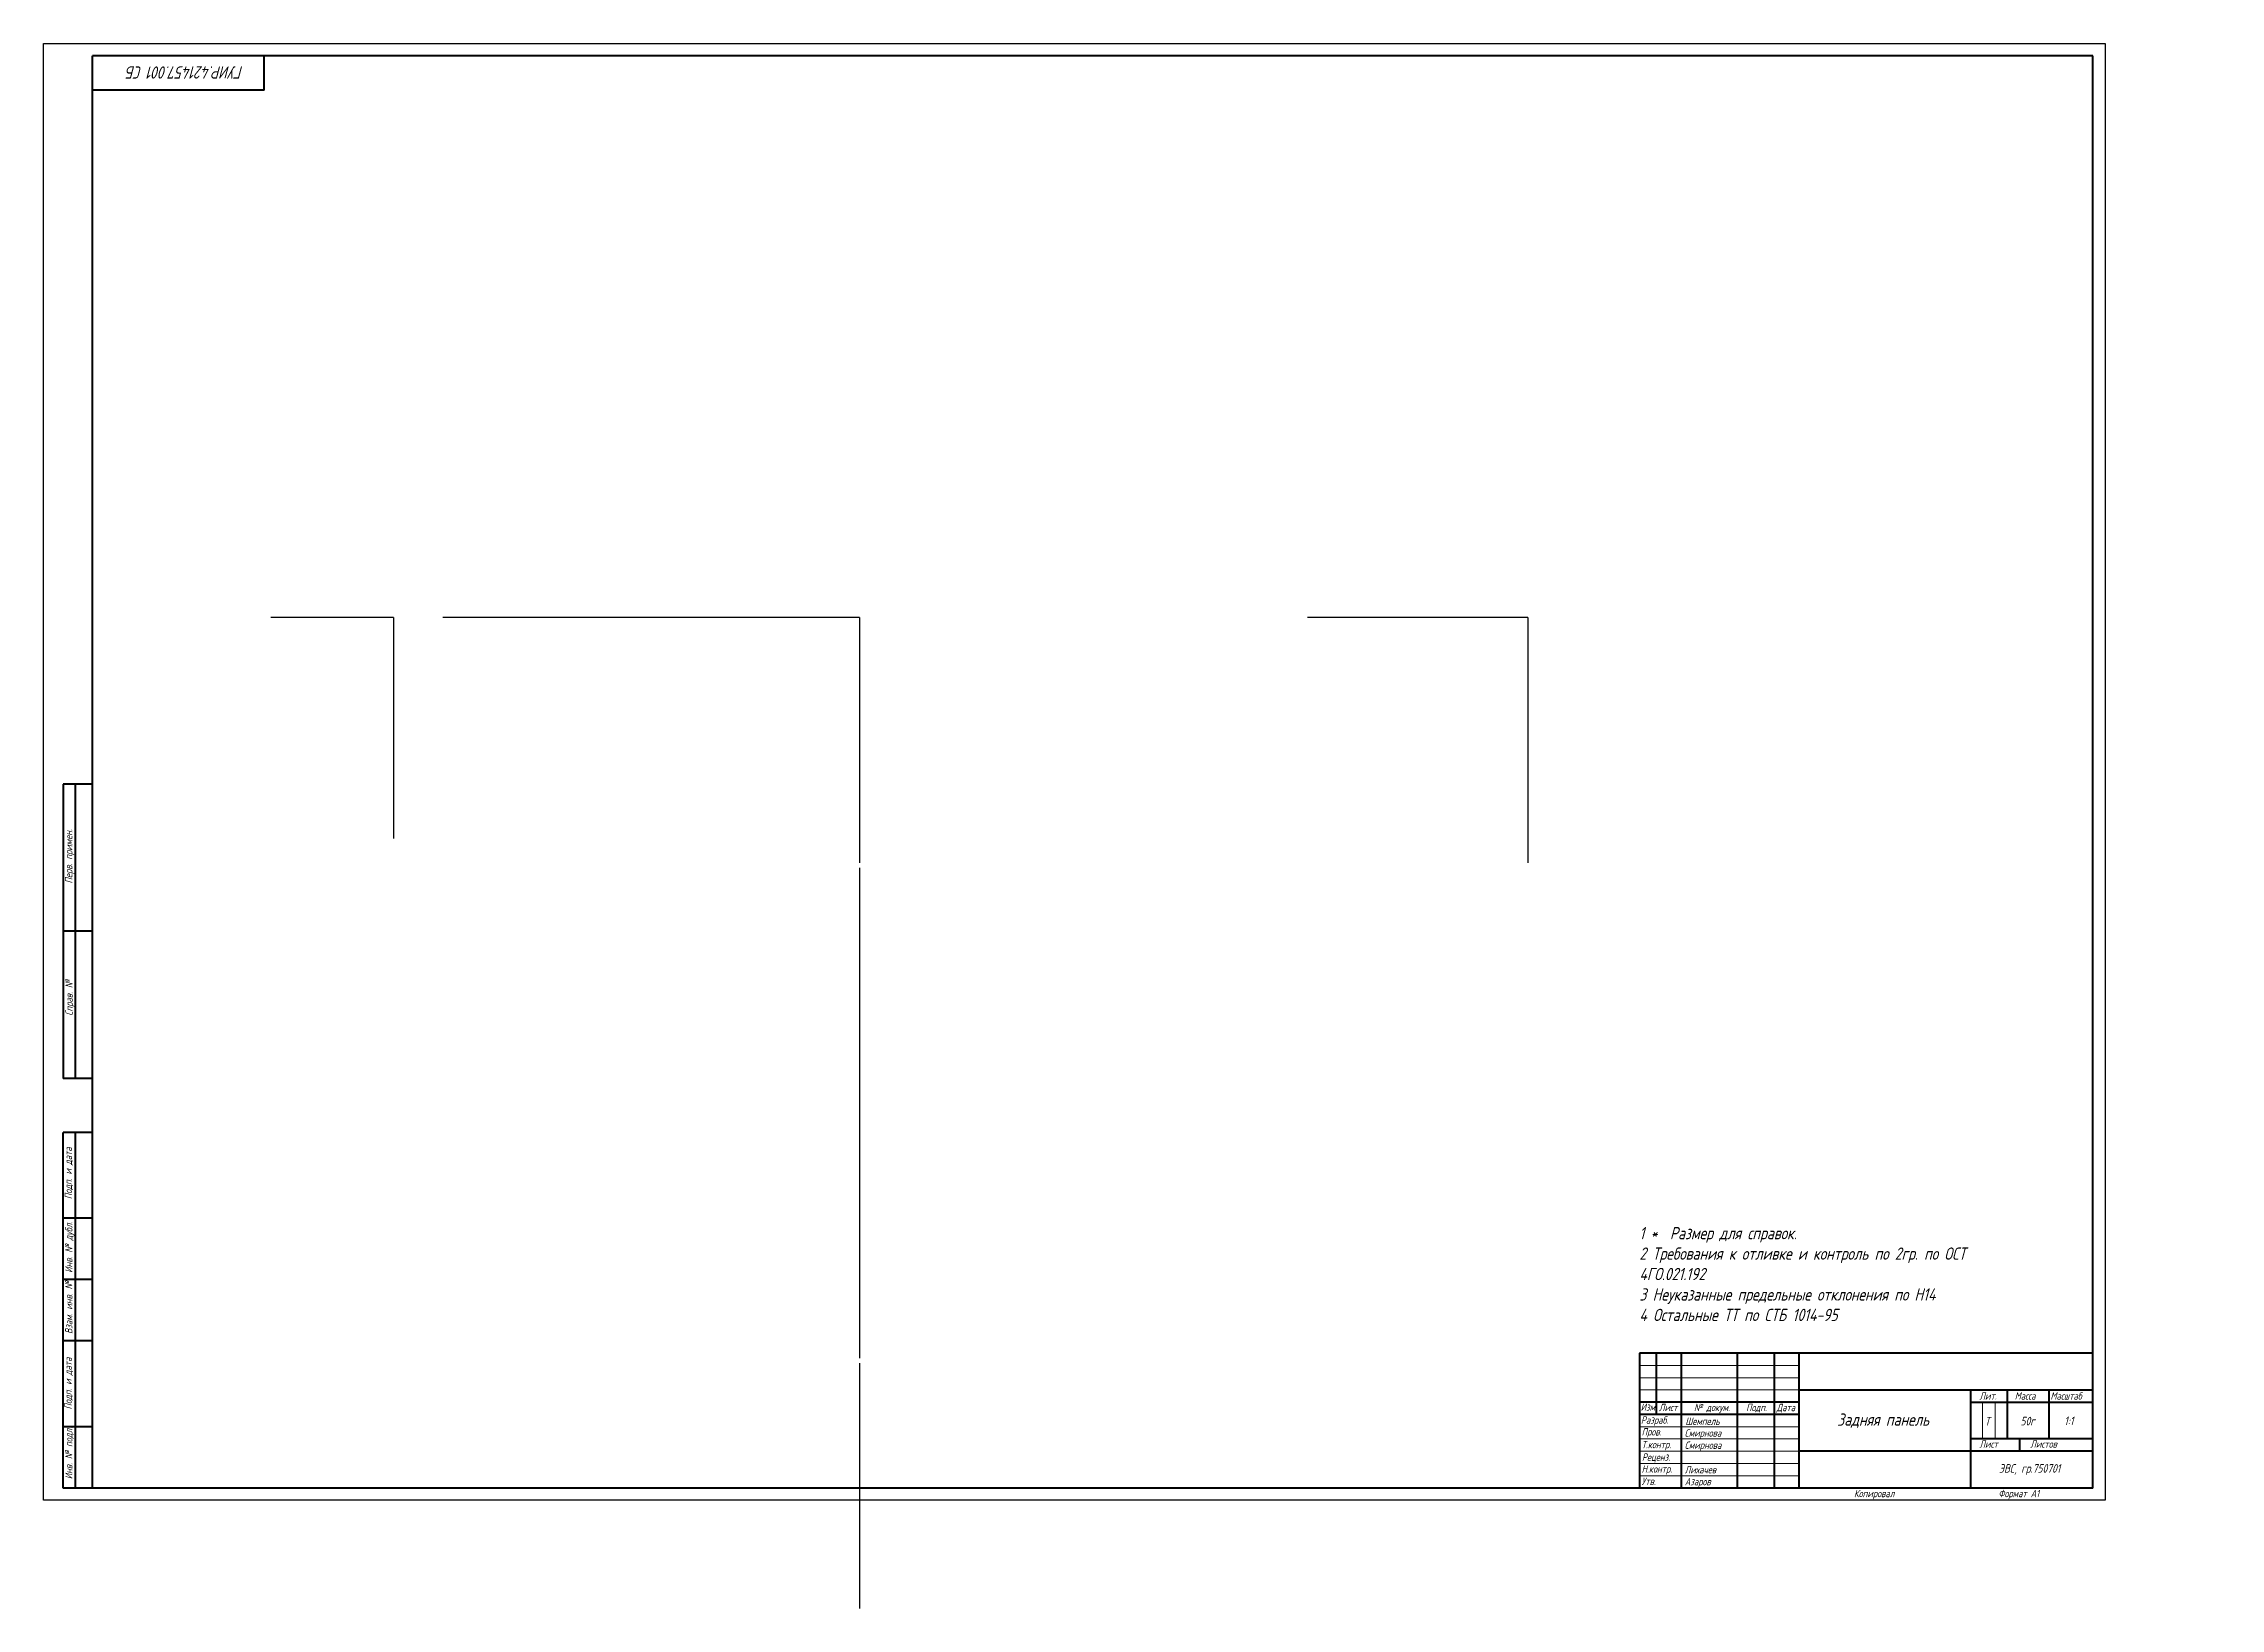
# Paper-space layout 'А1' of a CAD drawing. Header units: millimetres. Extents: x -1 to 887, y -45 to 593.
import ezdxf

# ---------------------------------------------------------------- set-up
doc = ezdxf.new("R2010")
doc.units = ezdxf.units.MM
doc.header["$LTSCALE"] = 0.5
doc.layers.get('0').update_dxf_attribs({"lineweight": 0})
doc.layers.get('Defpoints').update_dxf_attribs({"color": 5})
doc.layers.add('KONTUR', color=7, linetype='Continuous')
for name, color, linetype, lineweight in [('Основная', 7, 'Continuous', 60), ('текст', 7, 'Continuous', 30), ('тонкая', 7, 'Continuous', 20)]:
    doc.layers.add(name, color=color, linetype=linetype, lineweight=lineweight)
doc.styles.add('GOST type A0', font='', dxfattribs={"oblique": 15, "height": 3.5})
doc.styles.get('GOST type A0').set_extended_font_data('GOST type A')

psp = doc.layouts.new('А1')

# ---------------------------------------------------------------- linework, layer by layer
for p, q in [((715.21, 54.21), (650.21, 54.21)), ((715.21, 49.21), (650.21, 49.21)), ((715.21, 44.21), (650.21, 44.21)), ((785.21, 4.21), (785.21, 4.21)), ((785.21, 4.21), (785.21, 4.21)), ((785.21, 4.21), (785.21, 4.21))]:
    psp.add_line(p, q)
at = {"lineweight": 50}
for p, q in [((715.21, 39.21), (650.21, 39.21)), ((715.21, 34.21), (650.21, 34.21))]:
    psp.add_line(p, q, dxfattribs=at)
at = {"layer": 'Defpoints'}
for p, q in [((101.93, 359.11), (91.93, 359.11)), ((111.93, 359.11), (101.93, 359.11)), ((121.93, 359.11), (111.93, 359.11)), ((131.93, 359.11), (121.93, 359.11)), ((141.93, 359.11), (131.93, 359.11)), ((141.93, 359.11), (141.93, 349.11)), ((172.06, 359.11), (162.06, 359.11)), ((182.06, 359.11), (172.06, 359.11)), ((192.06, 359.11), (182.06, 359.11)), ((202.06, 359.11), (192.06, 359.11)), ((212.06, 359.11), (202.06, 359.11)), ((222.06, 359.11), (212.06, 359.11)), ((232.06, 359.11), (222.06, 359.11)), ((242.06, 359.11), (232.06, 359.11)), ((252.06, 359.11), (242.06, 359.11)), ((262.06, 359.11), (252.06, 359.11)), ((272.06, 359.11), (262.06, 359.11)), ((282.06, 359.11), (272.06, 359.11)), ((292.06, 359.11), (282.06, 359.11)), ((302.06, 359.11), (292.06, 359.11)), ((312.06, 359.11), (302.06, 359.11)), ((322.06, 359.11), (312.06, 359.11)), ((332.06, 359.11), (322.06, 359.11)), ((332.06, 359.11), (332.06, 349.11)), ((524.75, 359.11), (514.75, 359.11)), ((534.75, 359.11), (524.75, 359.11)), ((544.75, 359.11), (534.75, 359.11)), ((554.75, 359.11), (544.75, 359.11)), ((564.75, 359.11), (554.75, 359.11)), ((574.75, 359.11), (564.75, 359.11)), ((584.75, 359.11), (574.75, 359.11)), ((594.75, 359.11), (584.75, 359.11)), ((604.75, 359.11), (594.75, 359.11)), ((604.75, 359.11), (604.75, 349.11)), ((141.93, 349.11), (141.93, 339.11)), ((332.06, 349.11), (332.06, 339.11)), ((604.75, 349.11), (604.75, 339.11)), ((141.93, 339.11), (141.93, 329.11)), ((332.06, 339.11), (332.06, 329.11)), ((604.75, 339.11), (604.75, 329.11)), ((141.93, 329.11), (141.93, 319.11)), ((332.06, 329.11), (332.06, 319.11)), ((604.75, 329.11), (604.75, 319.11)), ((141.93, 319.11), (141.93, 309.11)), ((332.06, 319.11), (332.06, 309.11)), ((604.75, 319.11), (604.75, 309.11)), ((141.93, 309.11), (141.93, 299.11)), ((332.06, 309.11), (332.06, 299.11)), ((604.75, 309.11), (604.75, 299.11)), ((141.93, 299.11), (141.93, 289.11)), ((332.06, 299.11), (332.06, 289.11)), ((604.75, 299.11), (604.75, 289.11)), ((141.93, 289.11), (141.93, 279.11)), ((332.06, 289.11), (332.06, 279.11)), ((604.75, 289.11), (604.75, 279.11)), ((141.93, 279.11), (141.93, 269.11)), ((332.06, 279.11), (332.06, 269.11)), ((604.75, 279.11), (604.75, 269.11)), ((332.06, 269.11), (332.06, 259.11)), ((604.75, 269.11), (604.75, 259.11)), ((332.06, 257.11), (332.06, 247.11)), ((332.06, 247.11), (332.06, 237.11)), ((332.06, 237.11), (332.06, 227.11)), ((332.06, 227.11), (332.06, 217.11)), ((332.06, 217.11), (332.06, 207.11)), ((332.06, 207.11), (332.06, 197.11)), ((332.06, 197.11), (332.06, 187.11)), ((332.06, 187.11), (332.06, 177.11)), ((332.06, 177.11), (332.06, 167.11)), ((332.06, 167.11), (332.06, 157.11)), ((332.06, 157.11), (332.06, 147.11)), ((332.06, 147.11), (332.06, 137.11)), ((332.06, 137.11), (332.06, 127.11)), ((332.06, 127.11), (332.06, 117.11)), ((332.06, 117.11), (332.06, 107.11)), ((332.06, 107.11), (332.06, 97.11)), ((332.06, 97.11), (332.06, 87.11)), ((332.06, 87.11), (332.06, 77.11)), ((332.06, 77.11), (332.06, 67.11)), ((332.06, 67.11), (332.06, 57.11)), ((332.06, 55.11), (332.06, 45.11)), ((332.06, 45.11), (332.06, 35.11)), ((332.06, 35.11), (332.06, 25.11)), ((332.06, 25.11), (332.06, 15.11)), ((332.06, 15.11), (332.06, 5.11)), ((332.06, 5.11), (332.06, -4.89)), ((332.06, -4.89), (332.06, -14.89)), ((332.06, -14.89), (332.06, -24.89)), ((332.06, -24.89), (332.06, -34.89)), ((332.06, -34.89), (332.06, -44.89))]:
    psp.add_line(p, q, dxfattribs=at)
at = {"layer": 'KONTUR'}
for p, q in [((-0.79, -0.79), (-0.79, 593.21)), ((-0.79, 593.21), (840.21, 593.21)), ((840.21, 593.21), (840.21, -0.79)), ((840.21, -0.79), (-0.79, -0.79))]:
    psp.add_line(p, q, dxfattribs=at)
at = {"layer": 'Основная'}
for p, q in [((19.21, 44.21), (19.21, 588.21)), ((835.21, 588.21), (19.21, 588.21)), ((89.21, 574.21), (89.21, 588.21)), ((835.21, 4.21), (835.21, 588.21)), ((89.21, 574.21), (19.21, 574.21)), ((7.21, 291.21), (7.21, 171.21)), ((19.21, 291.21), (7.21, 291.21)), ((12.21, 171.21), (12.21, 291.21)), ((19.21, 231.21), (7.21, 231.21)), ((19.21, 171.21), (7.21, 171.21)), ((7.21, 4.21), (7.21, 149.21)), ((19.21, 149.21), (7.21, 149.21)), ((12.21, 4.21), (12.21, 149.21)), ((19.21, 114.21), (7.21, 114.21)), ((19.21, 89.21), (7.21, 89.21)), ((19.21, 64.21), (7.21, 64.21)), ((650.21, 59.21), (650.21, 4.21)), ((835.21, 59.21), (650.21, 59.21)), ((657.21, 34.21), (657.21, 59.21)), ((667.21, 59.21), (667.21, 4.21)), ((690.21, 4.21), (690.21, 59.21)), ((705.21, 59.21), (705.21, 4.21)), ((715.21, 59.21), (715.21, 4.21)), ((19.21, 4.21), (19.21, 44.21)), ((715.21, 44.21), (835.21, 44.21)), ((785.21, 44.21), (785.21, 4.21)), ((785.21, 39.21), (835.21, 39.21)), ((800.21, 44.21), (800.21, 24.21)), ((817.21, 44.21), (817.21, 24.21)), ((19.21, 29.21), (7.21, 29.21)), ((835.21, 19.21), (715.21, 19.21)), ((835.21, 24.21), (785.21, 24.21)), ((805.21, 24.21), (805.21, 19.21)), ((835.21, 4.21), (7.21, 4.21))]:
    psp.add_line(p, q, dxfattribs=at)
at = {"layer": 'тонкая'}
for p, q in [((790.19, 39), (790.19, 24.21)), ((795.27, 39), (795.27, 24.21)), ((650.21, 29.21), (715.21, 29.21)), ((715.21, 24.21), (650.21, 24.21)), ((715.21, 19.21), (650.21, 19.21))]:
    psp.add_line(p, q, dxfattribs=at)
for points in [[(650.21, 14.21), (715.21, 14.21)], [(650.21, 9.21), (715.21, 9.21)]]:
    psp.add_lwpolyline(points, dxfattribs=at)

# ---------------------------------------------------------------- texts
at = {"layer": 'текст', "style": 'GOST type A0', "oblique": 15}
for s, p in [('Перв. примен.', (10.96, 250.72)), ('Справ. №', (11.11, 196.83)), ('Подп. и дата', (10.78, 121.98)), ('Инв. № дубл.', (11.02, 91.95)), ('Взам. инв. №', (11.02, 67.02)), ('Подп. и дата', (10.73, 36.24)), ('Инв. № подл.', (11.02, 7.77))]:
    psp.add_text(s, height=3, rotation=90, dxfattribs=at).set_placement(p)
for s, p in [('Изм', (650.71, 35.7)), ('Лист', (658.18, 35.55)), ('№ докум. ', (672.47, 35.55)), ('Подп.', (693.72, 35.55)), ('Дата', (706.17, 35.55)), ('Лит.', (788.92, 40.27)), ('Масса', (803.3, 40.27)), ('Масштаб', (817.89, 40.27)), ('Разраб.', (650.82, 30.45)), ('Пров.', (651.12, 25.62)), ('Реценз.', (651.25, 15.31)), ('Т.контр.', (651.12, 20.43)), ('Лист', (788.92, 20.66)), ('Листов', (809.65, 20.66)), ('Н.контр.', (651.12, 10.5)), ('Утв.', (651.12, 5.48)), ('Копировал', (737.74, 0.46)), ('Формат А1', (796.67, 0.46))]:
    psp.add_text(s, height=3, dxfattribs=at).set_placement(p)
at = {"layer": 'тонкая', "style": 'GOST type A0', "oblique": 15}
for s, p in [('Т', (791.11, 29.68)), ('50г', (805.66, 29.75)), ('1:1', (823.5, 29.84))]:
    psp.add_text(s, height=3.5, dxfattribs=at).set_placement(p)
at = {"layer": 'тонкая', "insert": (80.67, 578.91), "char_height": 5, "attachment_point": 1, "rotation": 180, "style": 'GOST type A0'}
psp.add_mtext_dynamic_manual_height_columns('ГУИР.421457.001 СБ', width=52.3276, gutter_width=47.88, heights=[3.68], dxfattribs=at)
at = {"layer": 'тонкая', "insert": (650.21, 110.64), "char_height": 5, "width": 157.0816, "attachment_point": 1, "style": 'GOST type A0'}
psp.add_mtext('\\pt5;1 *  Размер для справок.\\P2 Требования к отливке и контроль по 2гр. по ОСТ \\P4ГО.021.192\\P3 Неуказанные предельные отклонения по H14\\P4 Остальные ТТ по СТБ 1014-95\\P', dxfattribs=at)
at = {"layer": 'тонкая', "attachment_point": 1, "style": 'GOST type A0'}
for s, width, heights, insert, char_height in [('Смирнова', 7.5622, [0], (668.67, 28.15), 3), ('Шемпель', 7.5622, [0], (668.95, 32.94), 3), ('\\pxi3.28426;Задняя панель', 73.8288, [7.3], (714.48, 34.62), 5), ('Смирнова', 7.5622, [0], (668.7, 23.18), 3), ('Лихачев', 7.5622, [0], (668.7, 13.18), 3), ('ЭВС, гр.750701', 28.5892, [2.56], (796.92, 13.96), 3.5), ('Азаров', 7.5622, [0], (668.7, 8.33), 3)]:
    psp.add_mtext_dynamic_manual_height_columns(s, width=width, gutter_width=12.5, heights=heights, dxfattribs=dict(at, insert=insert, char_height=char_height))

doc.saveas('drawing.dxf')
